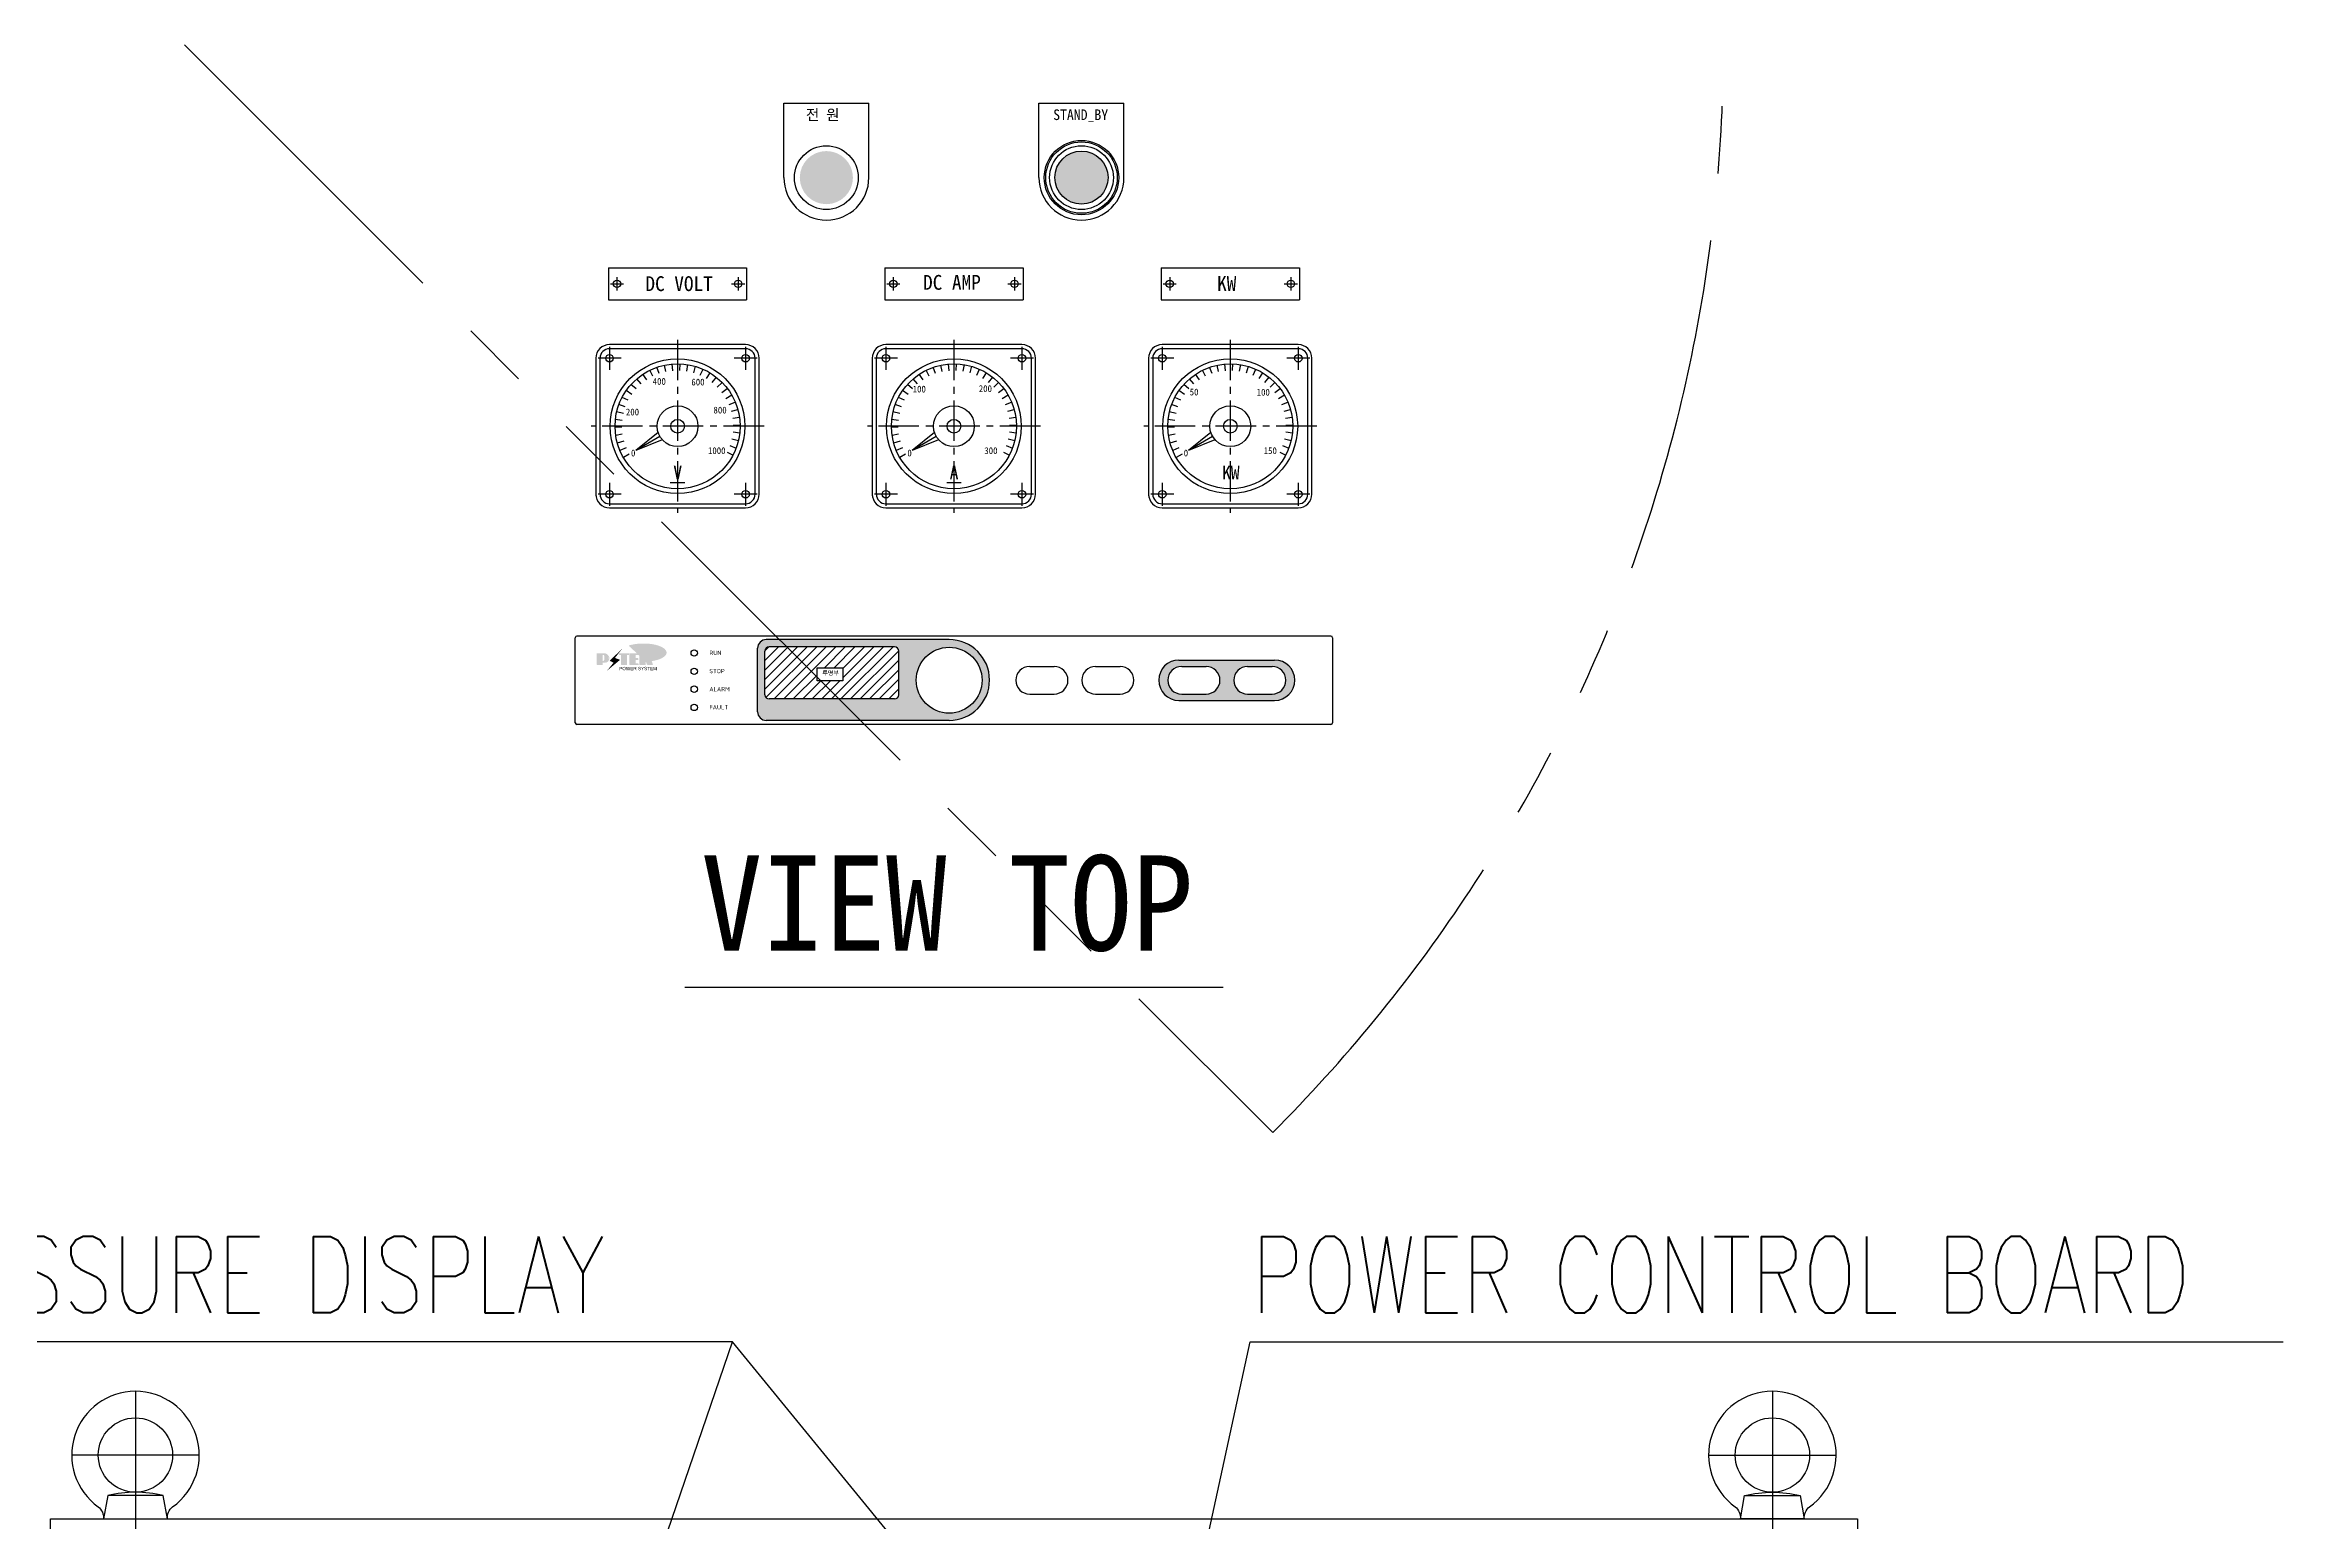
# Model space of a CAD drawing. Header units: millimetres. Extents: x -8980 to 16421, y 0 to 6237.
# Drawn here: x 11383 to 12436, y 3548 to 4243 of the extents above; entities that cross this region are included whole.
import ezdxf
from ezdxf.enums import TextEntityAlignment as Align

# ---------------------------------------------------------------- set-up
doc = ezdxf.new("R2010")
doc.units = ezdxf.units.MM
for name, pattern in [('CENTER', [50.8, 31.75, -6.35, 6.35, -6.35]), ('CENTER2', [28.575, 19.05, -3.175, 3.175, -3.175]), ('PHANTOM2', [31.75, 15.875, -3.175, 3.175, -3.175, 3.175, -3.175])]:
    doc.linetypes.add(name, pattern=pattern)
for name, color, linetype in [('4', 7, 'Continuous'), ('8', 2, 'Continuous'), ('case', 3, 'Continuous'), ('CEN', 1, 'CENTER'), ('SINK', 151, 'Continuous'), ('TAMPLATE', 7, 'Continuous')]:
    doc.layers.add(name, color=color, linetype=linetype)
doc.styles.add('h1', font='')
doc.styles.add('HAN', font='')
doc.styles.add('SINGLE', font='romans.shx', dxfattribs={"width": 0.75, "bigfont": 'ghs.shx'})
doc.styles.get("Standard").update_dxf_attribs({"font": 'ISOCP.SHX', "bigfont": 'WHGTXT.SHX'})
doc.styles.get('h1').set_extended_font_data('New Gulim')
doc.styles.get('HAN').set_extended_font_data('GulimChe')
doc.dimstyles.new('PS-10', dxfattribs={"dimscale": 10, "dimtxt": 3.2, "dimasz": 2.5, "dimexe": 2, "dimexo": 2.5, "dimgap": 2, "dimtad": 1, "dimtoh": 1, "dimrnd": 0.05, "dimzin": 12, "dimdsep": 46, "dimtxsty": 'Standard', "dimcen": 0, "dimclrt": 2, "dimazin": 3, "dimtfac": 1, "dimtofl": 0, "dimtmove": 0, "dimatfit": 3, "dimfxl": 0, "dimtolj": 1, "dimtzin": 0, "dimarcsym": 0})
doc.dimstyles.new('PS-3', dxfattribs={"dimscale": 3, "dimtxt": 3.2, "dimasz": 2.5, "dimexe": 2, "dimexo": 2.5, "dimgap": 2, "dimtad": 1, "dimtoh": 1, "dimrnd": 0.05, "dimzin": 12, "dimdsep": 46, "dimtxsty": 'Standard', "dimcen": 0, "dimclrt": 2, "dimazin": 3, "dimtfac": 1, "dimtofl": 0, "dimtmove": 0, "dimatfit": 3, "dimfxl": 0, "dimtolj": 1, "dimtzin": 0, "dimarcsym": 0})

# ---------------------------------------------------------------- blocks, each defined once
blk = doc.blocks.new('A$C5BCB7C3E')
for p, q in [((-4, 7.5), (61, 7.5)), ((-4, 7.5), (-4, -7.5)), ((-3.1, 0), (3.1, 0)), ((0, 3.1), (0, -3.1)), ((53.9, 0), (60.1, 0)), ((57, 3.1), (57, -3.1)), ((61, 7.5), (61, -7.5)), ((-4, -7.5), (61, -7.5))]:
    blk.add_line(p, q)
for centre in [(0, 0), (57, 0)]:
    blk.add_circle(centre, 1.75)
at = {"layer": 'CEN', "color": 1, "linetype": 'CENTER'}
for p, q in [((-3.1, 0), (3.1, 0)), ((-3.1, 0), (3.1, 0)), ((0, 3.1), (0, -3.1)), ((0, 3.1), (0, -3.1)), ((0, 3.1), (0, -3.1)), ((0, 3.1), (0, -3.1)), ((53.9, 0), (60.1, 0)), ((53.9, 0), (60.1, 0)), ((53.9, 0), (60.1, 0)), ((53.9, 0), (60.1, 0)), ((57, 3.1), (57, -3.1)), ((57, 3.1), (57, -3.1)), ((57, 3.1), (57, -3.1)), ((57, 3.1), (57, -3.1))]:
    blk.add_line(p, q, dxfattribs=at)
at = {"color": 3, "style": 'HAN'}
blk.add_text('DC VOLT', height=7, dxfattribs=at).set_placement((13.4, -3.4))
blk = doc.blocks.new('A$C34360021')
for p, q in [((-4, 7.5), (61, 7.5)), ((-4, 7.5), (-4, -7.5)), ((-3.1, 0), (3.1, 0)), ((0, 3.1), (0, -3.1)), ((53.9, 0), (60.1, 0)), ((57, 3.1), (57, -3.1)), ((61, 7.5), (61, -7.5)), ((-4, -7.5), (61, -7.5))]:
    blk.add_line(p, q)
for centre in [(0, 0), (57, 0)]:
    blk.add_circle(centre, 1.75)
at = {"layer": 'CEN', "color": 1, "linetype": 'CENTER'}
for p, q in [((-3.1, 0), (3.1, 0)), ((-3.1, 0), (3.1, 0)), ((-3.1, 0), (3.1, 0)), ((-3.1, 0), (3.1, 0)), ((0, 3.1), (0, -3.1)), ((0, 3.1), (0, -3.1)), ((0, 3.1), (0, -3.1)), ((0, 3.1), (0, -3.1)), ((53.9, 0), (60.1, 0)), ((53.9, 0), (60.1, 0)), ((53.9, 0), (60.1, 0)), ((53.9, 0), (60.1, 0)), ((57, 3.1), (57, -3.1)), ((57, 3.1), (57, -3.1)), ((57, 3.1), (57, -3.1)), ((57, 3.1), (57, -3.1))]:
    blk.add_line(p, q, dxfattribs=at)
at = {"color": 3, "style": 'HAN'}
blk.add_text('DC AMP', height=7, dxfattribs=at).set_placement((14, -2.8))
blk = doc.blocks.new('A$C6F9E4155')
for p, q in [((-4, 7.5), (-4, -7.5)), ((-4, 7.5), (61, 7.5)), ((-3.1, 0), (3.1, 0)), ((0, 3.1), (0, -3.1)), ((53.9, 0), (60.1, 0)), ((57, 3.1), (57, -3.1)), ((61, 7.5), (61, -7.5)), ((-4, -7.5), (61, -7.5))]:
    blk.add_line(p, q)
for centre in [(0, 0), (57, 0)]:
    blk.add_circle(centre, 1.75)
at = {"layer": 'CEN', "color": 1, "linetype": 'CENTER'}
for p, q in [((-3.1, 0), (3.1, 0)), ((-3.1, 0), (3.1, 0)), ((-3.1, 0), (3.1, 0)), ((-3.1, 0), (3.1, 0)), ((0, 3.1), (0, -3.1)), ((0, 3.1), (0, -3.1)), ((0, 3.1), (0, -3.1)), ((0, 3.1), (0, -3.1)), ((53.9, 0), (60.1, 0)), ((53.9, 0), (60.1, 0)), ((53.9, 0), (60.1, 0)), ((53.9, 0), (60.1, 0)), ((57, 3.1), (57, -3.1)), ((57, 3.1), (57, -3.1)), ((57, 3.1), (57, -3.1)), ((57, 3.1), (57, -3.1))]:
    blk.add_line(p, q, dxfattribs=at)
at = {"color": 3, "style": 'HAN'}
blk.add_text('KW', height=7, dxfattribs=at).set_placement((22.3, -3.3))
blk = doc.blocks.new('A$C4862291F')
for color, points in [(7, [(-12.5, 0, 1), (12.5, 0, 1)]), (1, [(107.5, 0, 1), (132.5, 0, 1)])]:
    blk.add_hatch(color=color).paths.add_polyline_path(points)
for p, q in [((-20, 35), (20, 35)), ((-20, 0), (-20, 35)), ((20, 0), (20, 35)), ((100, 35, 0), (140, 35, 0)), ((100, 0, 0), (100, 35, 0)), ((140, 0, 0), (140, 35, 0))]:
    blk.add_line(p, q)
at = {"color": 3}
for centre in [(0, 0), (0, 0), (120, 0), (120, 0, 0), (120, 0, 0)]:
    blk.add_circle(centre, 15, dxfattribs=at)
for centre, radius in [((0, 0), 15), ((120, 0, 0), 17.5), ((120, 0, 0), 16.8), ((120, 0, 0), 15), ((120, 0, 0), 12.5)]:
    blk.add_circle(centre, radius)
at = {"color": 0}
blk.add_circle((120, 0, 0), 15, dxfattribs=at)
blk.add_circle((120, 0, 0), 15, dxfattribs=at)
blk.add_circle((120, 0, 0), 15, dxfattribs=at)
blk.add_circle((120, 0, 0), 15, dxfattribs=at)
blk.add_circle((120, 0, 0), 15, dxfattribs=at)
for centre in [(0, 0), (120, 0, 0)]:
    blk.add_arc(centre, 20, 180, 0)
at = {"layer": 'case', "color": 3}
blk.add_circle((120, 0, 0), 15, dxfattribs=at)
at = {"style": 'HAN'}
for s, p in [('전 원', (-9.6, 27.1)), ('STAND_BY', (106.7, 27.1, 0))]:
    blk.add_text(s, height=5, dxfattribs=at).set_placement(p)
blk = doc.blocks.new('A$C1517136A')
for p, q in [((-38.4, 32.3), (-38.4, -32.7)), ((-36.5, 32), (-36.5, -32)), ((32, 38.4), (-32, 38.4)), ((32, 36.5), (-32, 36.5)), ((36.5, -32, 0), (36.5, 32, 0)), ((38.4, -32, 0), (38.4, 32, 0)), ((-17.1, 19.9), (-19.2, 22.3)), ((-14.5, 21.9), (-16.3, 24.5)), ((-11.7, 23.5), (-13.1, 26.4)), ((-8.6, 24.8), (-9.7, 27.8)), ((-5.5, 25.7), (-6.1, 28.8)), ((-2.2, 26.1), (-2.5, 29.3)), ((1.1, 26.2), (1.2, 29.4)), ((4.4, 25.9), (4.9, 29)), ((7.6, 25.1), (8.5, 28.2)), ((10.7, 24), (12, 26.9)), ((13.6, 22.4), (15.3, 25.2)), ((16.3, 20.6), (18.3, 23.1)), ((-23.3, 12.2), (-26.1, 13.6)), ((-21.5, 15), (-24.2, 16.8)), ((-19.5, 17.6), (-21.9, 19.7)), ((18.7, 18.4), (21, 20.6)), ((20.9, 15.9), (23.4, 17.8)), ((22.7, 13.1), (25.5, 14.7)), ((24.2, 10.2), (27.1, 11.4)), ((-26.1, 2.7), (-29.3, 3.1)), ((-25.5, 6), (-28.7, 6.7)), ((-24.6, 9.1), (-27.6, 10.3)), ((25.3, 7.1), (28.4, 7.9)), ((26, 3.8), (29.1, 4.3)), ((26.2, 0.5), (29.4, 0.6)), ((-26.2, -0.5), (-29.4, -0.6)), ((-26, -3.8), (-29.1, -4.3)), ((-25.3, -7.1), (-28.4, -7.9)), ((-24.2, -10.2), (-27.1, -11.4)), ((24.6, -9.1), (27.6, -10.3)), ((25.5, -6), (28.7, -6.7)), ((26.1, -2.7), (29.3, -3.1)), ((-22.7, -13.1), (-25.5, -14.7)), ((23.3, -12.2), (26.1, -13.6)), ((-32, -36.5), (32, -36.5)), ((-32, -38.4), (32, -38.4))]:
    blk.add_line(p, q)
at = {"color": 1, "linetype": 'CENTER'}
for p, q in [((-26.6, 32), (-37.4, 32)), ((-32, 37.4), (-32, 26.6)), ((37.4, 32), (26.6, 32)), ((32, 37.4), (32, 26.6)), ((-32, -26.6), (-32, -37.4)), ((32, -26.6), (32, -37.4)), ((-26.6, -32), (-37.4, -32)), ((37.4, -32), (26.6, -32))]:
    blk.add_line(p, q, dxfattribs=at)
at = {"color": 1, "linetype": 'CENTER2'}
for p, q in [((0, 40.7), (0, -40.7)), ((0, 40.7), (0, -40.7)), ((0, 40.7), (0, -40.7)), ((40.7, 0), (-40.7, 0)), ((40.7, 0), (-40.7, 0)), ((40.7, 0), (-40.7, 0))]:
    blk.add_line(p, q, dxfattribs=at)
at = {"color": 3}
for p in [(-9.1, -3), (-8.3, -4.8), (-7.2, -6.4)]:
    blk.add_line(p, (-19.7, -11.4), dxfattribs=at)
for centre, radius in [((-32, 32), 1.76), ((0, 0), 31.7), ((32, 32), 1.76), ((0, 0), 29.4), ((0, 0), 9.6), ((0, 0), 3.2), ((-32, -32), 1.76), ((32, -32), 1.76)]:
    blk.add_circle(centre, radius)
blk.add_circle((0, 0), 31.7, dxfattribs=at)
blk.add_circle((0, 0), 31.7, dxfattribs=at)
blk.add_circle((0, 0), 31.7, dxfattribs=at)
for centre, radius, start, end in [((-32, 32), 6.4, 90, 180), ((-32, 32), 4.48, 90, 180), ((32, 32), 6.4, 0, 90), ((32, 32), 4.48, 0, 90), ((-32, -32), 6.4, 180, 270), ((-32, -32), 4.48, 180, 270), ((32, -32), 6.4, 270, 0), ((32, -32), 4.48, 270, 0)]:
    blk.add_arc(centre, radius, start, end)
at = {"color": 3, "style": 'HAN'}
for s, p in [('50', (-19.1, 17.7, -2066.5)), ('100', (12.4, 17.6, -2066.5)), ('150', (15.7, -9.9, -2066.5)), ('0', (-21.9, -11, -2066.5))]:
    blk.add_text(s, height=3.2, dxfattribs=at).set_placement(p, align=Align.TOP_LEFT)
at = {"color": 3, "insert": (-3.9, -18.6), "char_height": 6.4, "attachment_point": 1, "style": 'HAN'}
blk.add_mtext('KW', dxfattribs=at)
blk = doc.blocks.new('A$C7956288B')
for p, q in [((-38.4, 32.3), (-38.4, -32.7)), ((-36.5, 32), (-36.5, -32)), ((32, 38.4), (-32, 38.4)), ((32, 36.5), (-32, 36.5)), ((36.5, -32, 0), (36.5, 32, 0)), ((38.4, -32, 0), (38.4, 32, 0)), ((-17.1, 19.9), (-19.2, 22.3)), ((-14.5, 21.9), (-16.3, 24.5)), ((-11.7, 23.5), (-13.1, 26.4)), ((-8.6, 24.8), (-9.7, 27.8)), ((-5.5, 25.7), (-6.1, 28.8)), ((-2.2, 26.1), (-2.5, 29.3)), ((1.1, 26.2), (1.2, 29.4)), ((4.4, 25.9), (4.9, 29)), ((7.6, 25.1), (8.5, 28.2)), ((10.7, 24), (12, 26.9)), ((13.6, 22.4), (15.3, 25.2)), ((16.3, 20.6), (18.3, 23.1)), ((-23.3, 12.2), (-26.1, 13.6)), ((-21.5, 15), (-24.2, 16.8)), ((-19.5, 17.6), (-21.9, 19.7)), ((18.7, 18.4), (21, 20.6)), ((20.9, 15.9), (23.4, 17.8)), ((22.7, 13.1), (25.5, 14.7)), ((24.2, 10.2), (27.1, 11.4)), ((-26.1, 2.7), (-29.3, 3.1)), ((-25.5, 6), (-28.7, 6.7)), ((-24.6, 9.1), (-27.6, 10.3)), ((25.3, 7.1), (28.4, 7.9)), ((26, 3.8), (29.1, 4.3)), ((26.2, 0.5), (29.4, 0.6)), ((-26.2, -0.5), (-29.4, -0.6)), ((-26, -3.8), (-29.1, -4.3)), ((-25.3, -7.1), (-28.4, -7.9)), ((-24.2, -10.2), (-27.1, -11.4)), ((24.6, -9.1), (27.6, -10.3)), ((25.5, -6), (28.7, -6.7)), ((26.1, -2.7), (29.3, -3.1)), ((-22.7, -13.1), (-25.5, -14.7)), ((23.3, -12.2), (26.1, -13.6)), ((-32, -36.5), (32, -36.5)), ((-32, -38.4), (32, -38.4))]:
    blk.add_line(p, q)
at = {"color": 1, "linetype": 'CENTER'}
for p, q in [((-26.6, 32), (-37.4, 32)), ((-32, 37.4), (-32, 26.6)), ((37.4, 32), (26.6, 32)), ((32, 37.4), (32, 26.6)), ((-32, -26.6), (-32, -37.4)), ((32, -26.6), (32, -37.4)), ((-26.6, -32), (-37.4, -32)), ((37.4, -32), (26.6, -32))]:
    blk.add_line(p, q, dxfattribs=at)
at = {"color": 1, "linetype": 'CENTER2'}
for p, q in [((0, 40.7), (0, -40.7)), ((40.7, 0), (-40.7, 0))]:
    blk.add_line(p, q, dxfattribs=at)
at = {"color": 3}
for p, q in [((-9.1, -3), (-19.7, -11.4)), ((-8.3, -4.8), (-19.7, -11.4)), ((-7.2, -6.4), (-19.7, -11.4)), ((-3.4, -26.5), (3.4, -26.5))]:
    blk.add_line(p, q, dxfattribs=at)
for centre, radius in [((-32, 32), 1.76), ((0, 0), 31.7), ((32, 32), 1.76), ((0, 0), 29.4), ((0, 0), 9.6), ((0, 0), 3.2), ((-32, -32), 1.76), ((32, -32), 1.76)]:
    blk.add_circle(centre, radius)
for centre, radius, start, end in [((-32, 32), 6.4, 90, 180), ((-32, 32), 4.48, 90, 180), ((32, 32), 6.4, 0, 90), ((32, 32), 4.48, 0, 90), ((-32, -32), 6.4, 180, 270), ((-32, -32), 4.48, 180, 270), ((32, -32), 6.4, 270, 0), ((32, -32), 4.48, 270, 0)]:
    blk.add_arc(centre, radius, start, end)
at = {"color": 3, "style": 'HAN'}
for s, p in [('400', (-11.7, 22.7, -2066.5)), ('600', (6.5, 22.4, -2066.5)), ('200', (-24.3, 8.3, -2066.5)), ('800', (16.9, 9.2, -2066.5)), ('1000', (14.3, -9.9, -2066.5)), ('0', (-21.9, -11, -2066.5))]:
    blk.add_text(s, height=3.2, dxfattribs=at).set_placement(p, align=Align.TOP_LEFT)
at = {"color": 3, "insert": (-2, -18.6), "char_height": 6.4, "attachment_point": 1, "style": 'HAN'}
blk.add_mtext('V', dxfattribs=at)
blk = doc.blocks.new('A$C348D2C00')
for p, q in [((-38.4, 32.3), (-38.4, -32.7)), ((-36.5, 32), (-36.5, -32)), ((32, 38.4), (-32, 38.4)), ((32, 36.5), (-32, 36.5)), ((36.5, -32, 0), (36.5, 32, 0)), ((38.4, -32, 0), (38.4, 32, 0)), ((-17.1, 19.9), (-19.2, 22.3)), ((-14.5, 21.9), (-16.3, 24.5)), ((-11.7, 23.5), (-13.1, 26.4)), ((-8.6, 24.8), (-9.7, 27.8)), ((-5.5, 25.7), (-6.1, 28.8)), ((-2.2, 26.1), (-2.5, 29.3)), ((1.1, 26.2), (1.2, 29.4)), ((4.4, 25.9), (4.9, 29)), ((7.6, 25.1), (8.5, 28.2)), ((10.7, 24), (12, 26.9)), ((13.6, 22.4), (15.3, 25.2)), ((16.3, 20.6), (18.3, 23.1)), ((-23.3, 12.2), (-26.1, 13.6)), ((-21.5, 15), (-24.2, 16.8)), ((-19.5, 17.6), (-21.9, 19.7)), ((18.7, 18.4), (21, 20.6)), ((20.9, 15.9), (23.4, 17.8)), ((22.7, 13.1), (25.5, 14.7)), ((24.2, 10.2), (27.1, 11.4)), ((-26.1, 2.7), (-29.3, 3.1)), ((-25.5, 6), (-28.7, 6.7)), ((-24.6, 9.1), (-27.6, 10.3)), ((25.3, 7.1), (28.4, 7.9)), ((26, 3.8), (29.1, 4.3)), ((26.2, 0.5), (29.4, 0.6)), ((-26.2, -0.5), (-29.4, -0.6)), ((-26, -3.8), (-29.1, -4.3)), ((-25.3, -7.1), (-28.4, -7.9)), ((-24.2, -10.2), (-27.1, -11.4)), ((24.6, -9.1), (27.6, -10.3)), ((25.5, -6), (28.7, -6.7)), ((26.1, -2.7), (29.3, -3.1)), ((-22.7, -13.1), (-25.5, -14.7)), ((23.3, -12.2), (26.1, -13.6)), ((-32, -36.5), (32, -36.5)), ((-32, -38.4), (32, -38.4))]:
    blk.add_line(p, q)
at = {"color": 1, "linetype": 'CENTER'}
for p, q in [((-26.6, 32), (-37.4, 32)), ((-32, 37.4), (-32, 26.6)), ((37.4, 32), (26.6, 32)), ((32, 37.4), (32, 26.6)), ((-32, -26.6), (-32, -37.4)), ((32, -26.6), (32, -37.4)), ((-26.6, -32), (-37.4, -32)), ((37.4, -32), (26.6, -32))]:
    blk.add_line(p, q, dxfattribs=at)
at = {"color": 1, "linetype": 'CENTER2'}
for p, q in [((0, 40.7), (0, -40.7)), ((0, 40.7), (0, -40.7)), ((40.7, 0), (-40.7, 0)), ((40.7, 0), (-40.7, 0))]:
    blk.add_line(p, q, dxfattribs=at)
at = {"color": 3}
for p, q in [((-9.1, -3), (-19.7, -11.4)), ((-8.3, -4.8), (-19.7, -11.4)), ((-7.2, -6.4), (-19.7, -11.4)), ((-3.4, -26.5), (3.4, -26.5))]:
    blk.add_line(p, q, dxfattribs=at)
for centre, radius in [((-32, 32), 1.76), ((0, 0), 31.7), ((32, 32), 1.76), ((0, 0), 29.4), ((0, 0), 9.6), ((0, 0), 3.2), ((-32, -32), 1.76), ((32, -32), 1.76)]:
    blk.add_circle(centre, radius)
for centre, radius, start, end in [((-32, 32), 6.4, 90, 180), ((-32, 32), 4.48, 90, 180), ((32, 32), 6.4, 0, 90), ((32, 32), 4.48, 0, 90), ((-32, -32), 6.4, 180, 270), ((-32, -32), 4.48, 180, 270), ((32, -32), 6.4, 270, 0), ((32, -32), 4.48, 270, 0)]:
    blk.add_arc(centre, radius, start, end)
at = {"color": 3, "style": 'HAN'}
for s, p in [('100', (-19.4, 19.1, -2066.5)), ('200', (11.7, 19.3, -2066.5)), ('300', (14.3, -9.9, -2066.5)), ('0', (-21.9, -11, -2066.5))]:
    blk.add_text(s, height=3.2, dxfattribs=at).set_placement(p, align=Align.TOP_LEFT)
at = {"color": 3, "insert": (-2, -18.6), "char_height": 6.4, "attachment_point": 1, "style": 'HAN'}
blk.add_mtext('A', dxfattribs=at)
blk = doc.blocks.new('A$C625E00E4')
h = blk.add_hatch(color=152)
edge = h.paths.add_edge_path(flags=16)
edge.add_arc((175.9, 0), 15.5, 0, 360)
edge = h.paths.add_edge_path(flags=16)
edge.add_arc((150.2, 13.7), 2, 0, 90)
edge.add_line((150.2, 15.7), (91.2, 15.7))
edge.add_arc((91.2, 13.7), 2, 90, 180)
edge.add_line((89.2, 13.7), (89.2, -6.8))
edge.add_arc((91.2, -6.8), 2, 180, 270)
edge.add_line((91.2, -8.8), (150.2, -8.8))
edge.add_arc((150.2, -6.8), 2, 270, 360)
edge.add_line((152.2, -6.8), (152.2, 13.7))
edge = h.paths.add_edge_path()
edge.add_arc((89.8, 15.1), 4, 90, 180)
edge.add_line((85.8, 15.1), (85.8, -14.9))
edge.add_arc((89.8, -14.9), 4, 180, 270)
edge.add_line((89.8, -18.9), (175.9, -18.9))
edge.add_arc((175.9, 0.1), 19, 270, 450)
edge.add_line((175.9, 19.1), (89.8, 19.1))
h = blk.add_hatch()
h.set_pattern_fill('ANSI31', color=256, style=0)
h.set_pattern_definition([(45, (-12264.8705, -317.9555), (-2.245064, 2.245064), [])])
h.paths.add_polyline_path([(113.8, 5.9), (125.9, 5.9), (125.9, -0.3), (113.8, -0.3)], flags=16)
edge = h.paths.add_edge_path()
edge.add_arc((150.2, -6.8), 2, 270, 360)
edge.add_line((152.2, -6.8), (152.2, 13.7))
edge.add_arc((150.2, 13.7), 2, 0, 90)
edge.add_line((150.2, 15.7), (91.2, 15.7))
edge.add_arc((91.2, 13.7), 2, 90, 180)
edge.add_line((89.2, 13.7), (89.2, -6.8))
edge.add_arc((91.2, -6.8), 2, 180, 270)
edge.add_line((91.2, -8.8), (150.2, -8.8))
h.paths.add_polyline_path([(115.6, 1.4), (124.8, 1.4), (124.8, 5.1), (115.6, 5.1)], flags=8)
h = blk.add_hatch(color=252)
edge = h.paths.add_edge_path()
edge.add_line((284, 9.5), (329, 9.5))
edge.add_arc((329, 0), 9.5, -90, 90, ccw=False)
edge.add_line((329, -9.5), (284, -9.5))
edge.add_arc((284, 0), 9.5, 90, 270, ccw=False)
edge = h.paths.add_edge_path(flags=16)
edge.add_line((316.3, 6.5), (327.8, 6.5))
edge.add_arc((327.8, 0), 6.5, -90, 90, ccw=False)
edge.add_line((327.8, -6.5), (316.3, -6.5))
edge.add_arc((316.3, 0), 6.5, 90, 270, ccw=False)
edge = h.paths.add_edge_path(flags=16)
edge.add_arc((296.8, 0), 6.5, 270, 450)
edge.add_line((296.8, 6.5), (285.3, 6.5))
edge.add_arc((285.3, 0), 6.5, 90, 270)
edge.add_line((285.3, -6.5), (296.8, -6.5))
at = {"layer": 'TAMPLATE'}
h = blk.add_hatch(color=1, dxfattribs=at)
h.paths.add_polyline_path([(12.8, 8.4), (13.7, 8.4, 1), (13.7, 12.7), (10.1, 12.7), (10.1, 7.3), (12.8, 7.3)])
h.paths.add_polyline_path([(12.8, 9.1), (12.8, 12), (13, 12, -0.414214), (13.7, 11.3), (13.7, 9.8, -0.414214), (13, 9.1)], flags=16)
h.paths.add_polyline_path([(24.2, 12), (25.1, 12), (25.1, 12.7), (20.6, 12.7), (20.6, 12), (21.5, 12), (21.5, 7.3), (24.2, 7.3)])
h.paths.add_polyline_path([(28.3, 9.7), (29.5, 9.7), (29.5, 10.5), (28.3, 10.5), (28.3, 12), (29.5, 12), (29.5, 12.7), (25.5, 12.7), (25.5, 7.3), (29.6, 7.3), (29.6, 8), (28.3, 8)])
h.paths.add_polyline_path([(32.9, 9.6), (33.8, 7.3), (36.4, 7.3), (35.1, 11.7), (36.4, 12.7), (35.1, 12.7), (32.9, 11.3), (32.9, 12.7), (30.2, 12.7), (30.2, 7.3), (32.9, 7.3)])
h = blk.add_hatch(color=250, dxfattribs=at)
h.paths.add_polyline_path([(13, 11.8), (13.2, 11.8, -0.129793), (13.5, 11.8, 0.221832), (13, 12), (12.8, 12), (12.8, 9.1), (13, 9.1, 0.02048), (13, 9.1)], flags=17)
h.paths.add_polyline_path([(13, 8.2), (13.9, 8.2, 0.72362), (15.2, 12.1, -0.679777), (13.7, 8.4), (12.8, 8.4), (12.8, 7.3), (10.3, 7.3), (10.3, 7.1), (13, 7.1)])
h.paths.add_polyline_path([(17.9, 8.2), (14.8, 4.4), (15.2, 4.7), (18.1, 8.3), (16.2, 9.2), (21.5, 14.3), (21.8, 14.6), (16, 9.1)])
h.paths.add_polyline_path([(20.8, 12), (20.8, 11.8), (21.5, 11.8), (21.5, 12)], flags=17)
h.paths.add_polyline_path([(24.4, 11.8), (25.3, 11.8), (25.3, 12.6), (25.1, 12.6), (25.1, 12), (24.2, 12), (24.2, 7.3), (21.7, 7.3), (21.7, 7.1), (24.4, 7.1)])
h.paths.add_polyline_path([(29.7, 10.3), (29.5, 10.3), (29.5, 9.7), (28.3, 9.7), (28.3, 8), (28.5, 8), (28.5, 9.6), (29.7, 9.6)])
h.paths.add_polyline_path([(29.8, 7.8), (29.6, 7.8), (29.6, 7.3), (25.7, 7.3), (25.7, 7.1), (29.8, 7.1)])
h.paths.add_polyline_path([(29.7, 12.6), (29.5, 12.6), (29.5, 12), (28.3, 12), (28.3, 10.5), (28.5, 10.5), (28.5, 11.8), (29.7, 11.8)])
h.paths.add_polyline_path([(33.1, 12.6), (32.9, 12.6), (32.9, 11.3), (33.1, 11.5)])
h.paths.add_polyline_path([(33.1, 9), (32.9, 9.6), (32.9, 7.3), (30.4, 7.3), (30.4, 7.1), (33.1, 7.1)])
h.paths.add_polyline_path([(36.6, 12.6), (36.2, 12.6), (35.1, 11.7), (36.4, 7.3), (33.9, 7.3), (34, 7.1), (36.6, 7.1), (35.3, 11.5)])
blk.add_hatch(color=5, dxfattribs=at).paths.add_polyline_path([(21.1, 9.6), (18.7, 10.5), (22, 14.7), (16.2, 9.2), (18.1, 8.3), (15, 4.5)])
h = blk.add_hatch(color=151, dxfattribs=at)
edge = h.paths.add_edge_path()
edge.add_ellipse((32.1, 13), major_axis=(-10.9, 0), ratio=0.39426, start_angle=111.5127, end_angle=334.469)
edge.add_ellipse((30.8, 12.6), major_axis=(-10.1, 0), ratio=0.40699, start_angle=121.3066, end_angle=327.7437, ccw=False)
edge.add_line((36, 9.1), (36.1, 9))
for p, q in [((0, -20), (0, 20)), ((355.5, 20.8), (0.8, 20.8)), ((85.8, -14.9), (85.8, 15.1)), ((89.2, -6.8), (89.2, 13.7)), ((175.9, 19.1, 0), (89.8, 19.1)), ((150.2, 15.7), (91.2, 15.7)), ((152.2, -6.8), (152.2, 13.7)), ((356.3, 20), (356.3, -20)), ((284, 9.5), (329, 9.5)), ((150.2, -8.8), (91.2, -8.8)), ((284, -9.5), (329, -9.5)), ((355.5, -20.8), (0.8, -20.8)), ((175.9, -18.9, 0), (89.8, -18.9))]:
    blk.add_line(p, q)
blk.add_lwpolyline([(113.8, 5.9), (125.9, 5.9), (125.9, -0.3), (113.8, -0.3)], close=True)
at = {"color": 1}
for centre in [(56, 12.8), (56, 4.2), (56, -4.2), (56, -12.8)]:
    blk.add_circle(centre, 1.5, dxfattribs=at)
for centre, radius in [((56, 12.8), 1.5), ((175.9, 0, 0), 15.5), ((56, 4.2), 1.5), ((56, -4.2), 1.5), ((56, -12.8), 1.5)]:
    blk.add_circle(centre, radius)
for centre, radius, start, end in [((0.8, 20), 0.8, 90, 180), ((89.8, 15.1), 4, 90, 180), ((91.2, 13.7), 2, 90, 180), ((150.2, 13.7), 2, 0, 90), ((175.9, 0.1, 0), 19, 270, 90), ((355.5, 20), 0.8, 0, 90), ((284, 0), 9.5, 90, 270), ((329, 0), 9.5, 270, 90), ((91.2, -6.8), 2, 180, 270), ((150.2, -6.8), 2, 270, 0), ((0.8, -20), 0.8, 180, 270), ((89.8, -14.9), 4, 180, 270), ((355.5, -20), 0.8, 270, 0)]:
    blk.add_arc(centre, radius, start, end)
at = {"layer": 'SINK'}
for p, q in [((213.8, 6.5), (225.3, 6.5)), ((244.8, 6.5), (256.3, 6.5)), ((285.3, 6.5), (296.8, 6.5)), ((316.3, 6.5), (327.8, 6.5)), ((213.8, -6.5), (225.3, -6.5)), ((244.8, -6.5), (256.3, -6.5)), ((285.3, -6.5), (296.8, -6.5)), ((316.3, -6.5), (327.8, -6.5))]:
    blk.add_line(p, q, dxfattribs=at)
for centre, start, end in [((213.8, 0), 90, 270), ((225.3, 0), 270, 90), ((244.8, 0), 90, 270), ((256.3, 0), 270, 90), ((285.3, 0), 90, 270), ((296.8, 0), 270, 90), ((316.3, 0), 90, 270), ((327.8, 0), 270, 90)]:
    blk.add_arc(centre, 6.5, start, end, dxfattribs=at)
at = {"char_height": 2, "width": 17.679, "attachment_point": 1}
for s, insert in [('{\\C250;RUN}', (63.1, 13.9)), ('{\\C250;STOP}', (63.1, 5.3)), ('{\\C250;ALARM}', (63.1, -3.2)), ('{\\C250;FAULT}', (63.1, -11.7))]:
    blk.add_mtext(s, dxfattribs=dict(at, insert=insert))
at = {"insert": (116.3, 4.4, -1905.7), "char_height": 2, "width": 17.679, "attachment_point": 1, "style": 'h1'}
blk.add_mtext('{\\C254;투명부}', dxfattribs=at)
at = {"layer": 'TAMPLATE', "insert": (20.7, 6.3), "char_height": 1.573, "width": 57.558, "attachment_point": 1}
blk.add_mtext('{\\fGulim|b0|i0|c129|p50;\\C250;POWER SYSTEM}', dxfattribs=at)
blk = doc.blocks.new('*D530')
at = {"color": 0, "lineweight": -2}
for p, q in [((11361.1, 3549), (11250.9, 3549)), ((11270.9, 1774), (11270.9, 3524)), ((11361.1, 1749), (11250.9, 1749))]:
    blk.add_line(p, q, dxfattribs=at)
at = {"color": 0}
for points in [[(11266.7, 3524), (11275.1, 3524), (11270.9, 3549)], [(11266.7, 1774), (11275.1, 1774), (11270.9, 1749)]]:
    blk.add_solid(points, dxfattribs=at)
at = {"layer": 'DEFPOINTS', "color": 0}
for p in [(11270.9, 3549), (11386.1, 3549, 0), (11386.1, 1749, 0)]:
    blk.add_point(p, dxfattribs=at)
at = {"color": 2, "insert": (11234.9, 2649), "char_height": 32, "attachment_point": 5, "rotation": 90}
blk.add_mtext('\\A1;1800', dxfattribs=at)

msp = doc.modelspace()

# ---------------------------------------------------------------- linework, layer by layer
at = {"color": 6, "linetype": 'PHANTOM2', "ltscale": 10}
msp.add_line((11449.083, 4242.7), (11961.028, 3730.755), dxfattribs=at)
msp.add_line((11684.459, 3799.255, 0), (11937.707, 3799.255, 0))
at = {"color": 1}
for p, q in [((11426.083, 3608.978, 0), (11426.083, 3521.978, 0)), ((12196.083, 3608.978, 0), (12196.083, 3521.978, 0)), ((11456.083, 3578.978, 0), (11396.083, 3578.978, 0)), ((12166.083, 3578.978, 0), (12226.083, 3578.978, 0))]:
    msp.add_line(p, q, dxfattribs=at)
at = {"color": 3}
for p, q in [((11439.143, 3559.978, 0), (11413.023, 3559.978, 0)), ((12183.023, 3559.978, 0), (12209.143, 3559.978, 0))]:
    msp.add_line(p, q, dxfattribs=at)
at = {"color": 3, "elevation": 0}
for points in [[(11441.083, 3548.978, -0.24153136), (11443.583, 3554.611, 3.10668491), (11408.583, 3554.611, -0.24153136), (11411.083, 3548.978)], [(12211.083, 3548.978, -0.24153136), (12213.583, 3554.611, 3.10668491), (12178.583, 3554.611, -0.24153136), (12181.083, 3548.978)]]:
    msp.add_lwpolyline(points, format="xyb", dxfattribs=at)
for points in [[(11439.143, 3559.978, 0.11485452), (11413.023, 3559.978), (11411.083, 3548.978), (11441.083, 3548.978)], [(12183.023, 3559.978, -0.11485452), (12209.143, 3559.978), (12211.083, 3548.978), (12181.083, 3548.978)]]:
    msp.add_lwpolyline(points, format="xyb", close=True, dxfattribs=at)
msp.add_lwpolyline([(11386.083, 3548.978), (12236.083, 3548.978), (12236.083, 1748.978), (11386.083, 1748.978)], close=True, dxfattribs=at)
at = {"color": 3}
for centre in [(11426.083, 3578.978, 0), (12196.083, 3578.978, 0)]:
    msp.add_circle(centre, 17.5, dxfattribs=at)
at = {"color": 6, "linetype": 'PHANTOM2', "ltscale": 10}
msp.add_arc((11449.083, 4242.7), 724, 315, 0, dxfattribs=at)

# ---------------------------------------------------------------- block references
for name, p in [('A$C4862291F', (11751.083, 4180.165, 0)), ('A$C5BCB7C3E', (11652.583, 4130.165, 0)), ('A$C34360021', (11782.583, 4130.165, 0)), ('A$C6F9E4155', (11912.583, 4130.165, 0)), ('A$C7956288B', (11681.083, 4063.165, 0)), ('A$C348D2C00', (11811.083, 4063.165, 0)), ('A$C1517136A', (11941.083, 4063.165, 0)), ('A$C625E00E4', (11632.933, 3943.625, 0))]:
    msp.add_blockref(name, p)

# ---------------------------------------------------------------- texts
at = {"color": 2, "style": 'HAN'}
msp.add_text('VIEW TOP', height=44.8, dxfattribs=at).set_placement((11692.066, 3816.435, 0))
at = {"layer": '8', "char_height": 35.84, "attachment_point": 5, "style": 'SINGLE'}
for s, insert in [('\\A1;TEMPERATURE & PRESSURE DISPLAY', (11315.052, 3663.842, 0)), ('\\A1;POWER CONTROL BOARD', (12171.765, 3663.842, 0))]:
    msp.add_mtext(s, dxfattribs=dict(at, insert=insert))

# ---------------------------------------------------------------- dimensions: what is measured, and where the dimension line sits
dim = msp.add_linear_dim(base=(11270.901, 3548.978), p1=(11386.083, 1748.978, 0), p2=(11386.083, 3548.978, 0), angle=90, dimstyle='PS-10')
dim.commit()
dim.dimension.update_dxf_attribs({"geometry": '*D530', "text_midpoint": (11234.901, 2648.978)})

# ---------------------------------------------------------------- leaders
at = {"color": 7}
msp.add_leader([(12056.363, 3204.836, 0), (11706.87, 3632.342, 0)], dimstyle='PS-3', override={"dimscale": 3, "dimgap": 0.625, "dimtad": 1, "dimtxsty": 'Standard', "dimclrd": 256}, dxfattribs=at)
at = {"layer": '4', "color": 7}
for points in [[(11560.377, 3202.802, 0), (11706.87, 3632.342, 0), (10899.594, 3632.342, 0)], [(11813.948, 3004.289, 0), (11950.468, 3632.342, 0), (12436.378, 3632.342, 0)]]:
    msp.add_leader(points, dimstyle='PS-10', override={"dimscale": 10, "dimgap": 2, "dimtad": 0}, dxfattribs=at)

doc.saveas('drawing.dxf')
